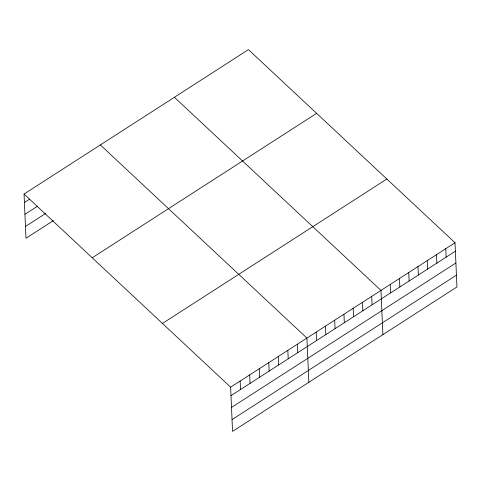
<?xml version="1.0" encoding="UTF-8"?>
<svg xmlns="http://www.w3.org/2000/svg" width="481" height="481" viewBox="0 0 481 481"><rect width="100%" height="100%" fill="white"/><g stroke="black" fill="none" stroke-linecap="round" stroke-linejoin="round"><path stroke-width="0.72" d="M24.05 194.041L248.449 49.615L455.02 242.749L456.95 286.959L232.551 431.385L230.621 387.181L24.05 194.041L25.98 238.251L53.397 220.605M24.417 202.495L29.786 199.044M24.934 214.298L37.452 206.241M25.463 226.455L45.731 213.408M92.22 257.78L316.618 113.348M162.452 323.442L386.85 179.01M230.621 387.181L455.02 242.749M230.988 395.635L455.387 251.202M231.505 407.431L455.904 262.999M232.034 419.588L456.433 275.156M174.399 97.276L380.97 290.41L382.9 334.62M100.349 144.937L306.914 338.071L308.844 382.281M445.761 248.707L446.134 257.161M436.507 254.665L436.874 263.119M427.248 260.624L427.621 269.071M417.995 266.576L418.362 275.03M408.736 272.535L409.109 280.988M399.483 278.493L399.849 286.947M390.223 284.451L390.596 292.905M371.711 296.368L372.084 304.822M362.458 302.327L362.824 310.78M353.198 308.285L353.565 316.738M343.945 314.243L344.312 322.697M334.686 320.202L335.053 328.649M325.427 326.154L325.799 334.608M316.173 332.112L316.54 340.566M297.378 344.21L297.751 352.663M287.842 350.348L288.209 358.802M278.307 356.487L278.673 364.941M268.771 362.626L269.138 371.079M259.229 368.765L259.602 377.218M249.693 374.903L250.066 383.357M240.157 381.042L240.524 389.496"/></g></svg>
